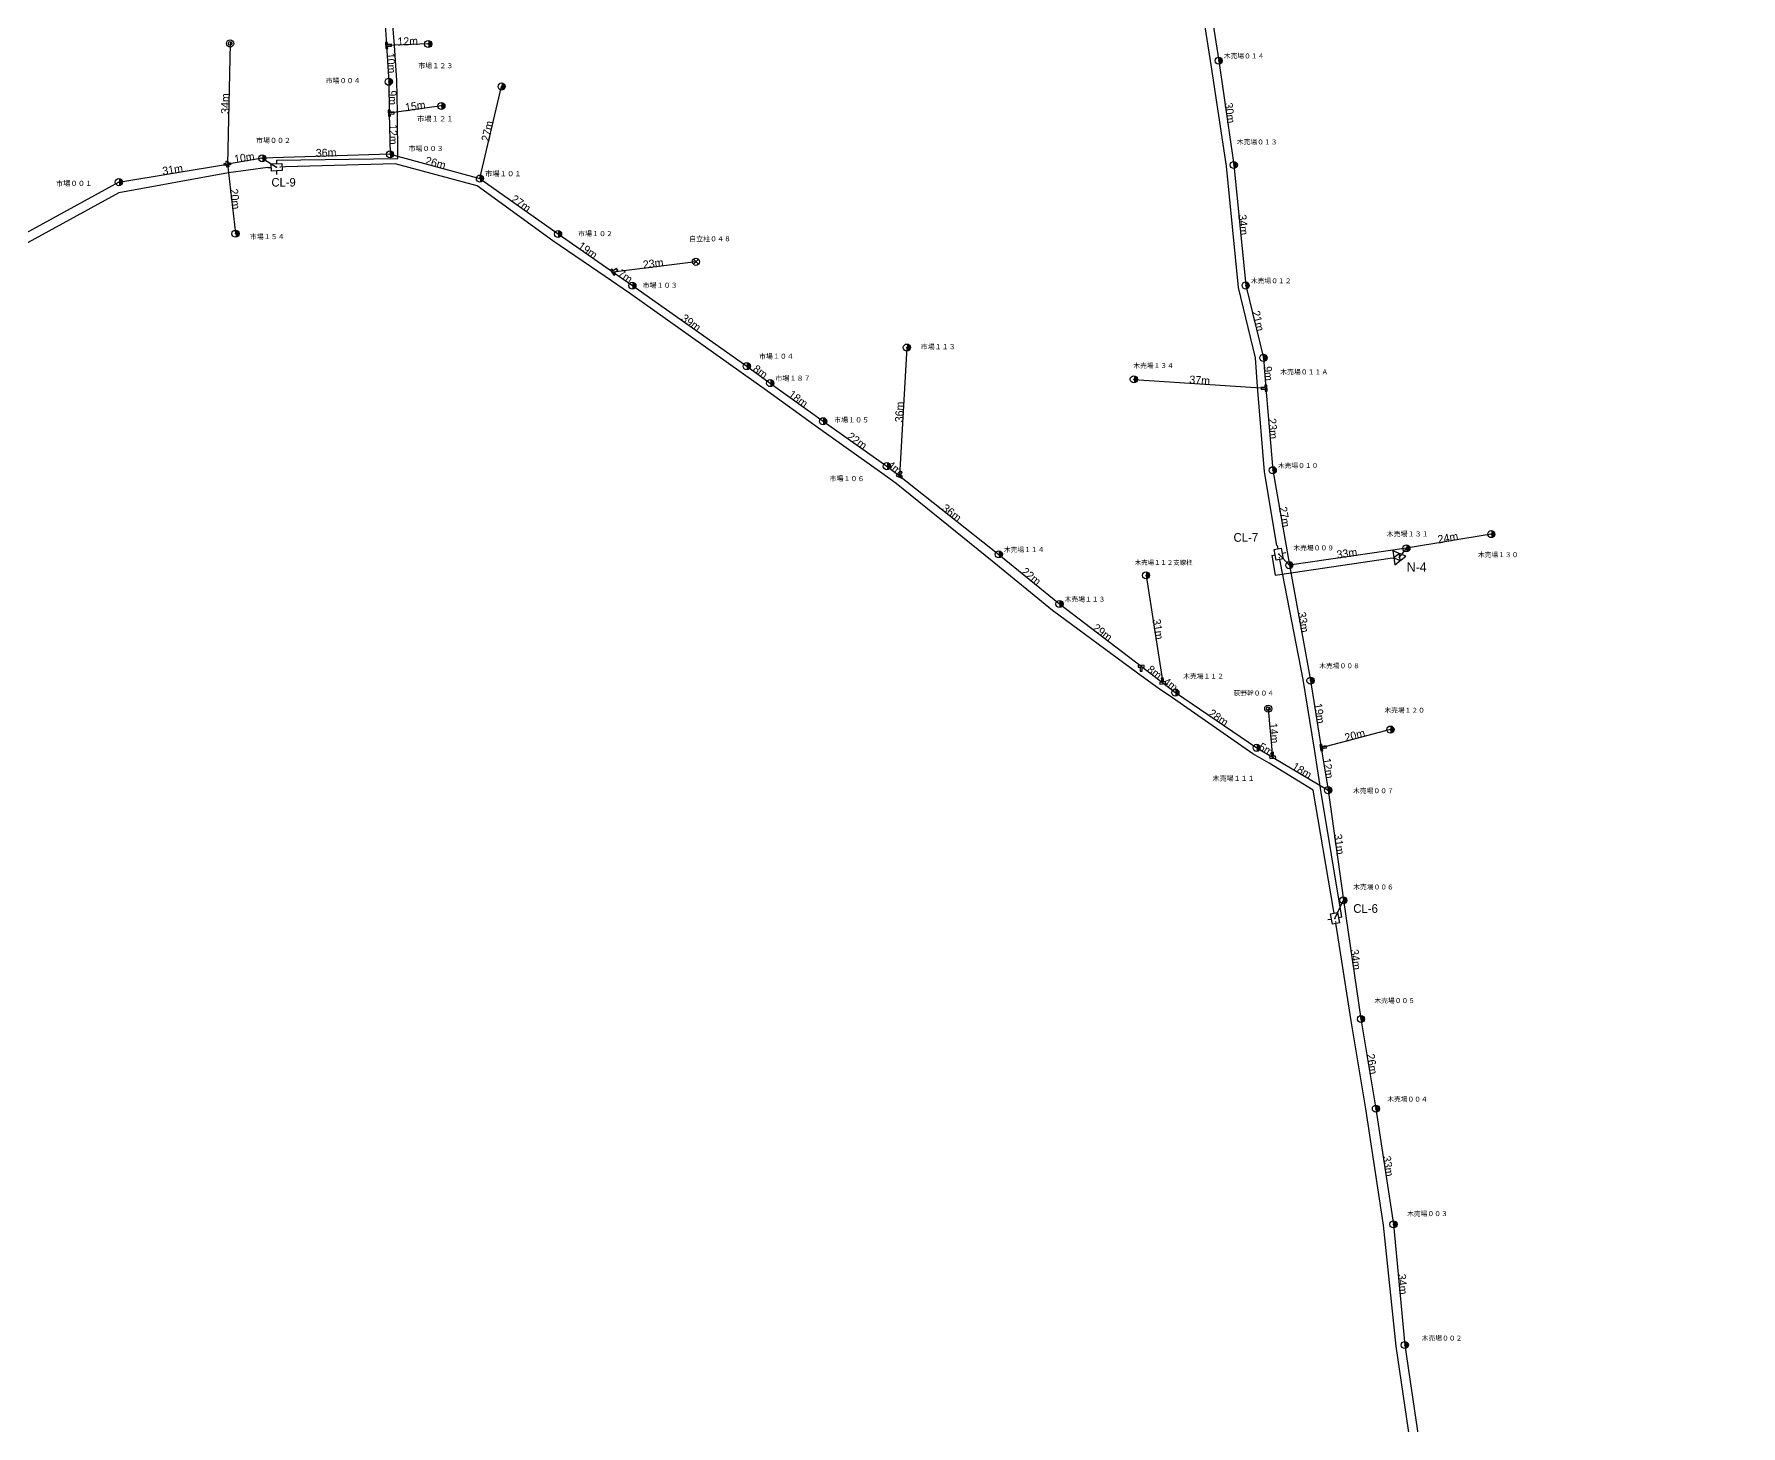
# Model space of a CAD drawing. Extents: x 11718 to 14317, y 5718 to 11395.
# Drawn here: x 12461 to 12941.2, y 9295.2 to 9686.7 of the extents above; entities that cross this region are included whole.
import ezdxf
from ezdxf.enums import TextEntityAlignment as Align

# ---------------------------------------------------------------- set-up
doc = ezdxf.new("R2010")
doc.units = 0
doc.layers.get('0').update_dxf_attribs({"lineweight": 25})
for name, color, linetype, lineweight in [('BUN', 4, 'Continuous', 25), ('DROP', 6, 'Continuous', 25), ('IN', 7, 'Continuous', 25), ('KAN', 3, 'Continuous', 25), ('KPLINK', 2, 'Continuous', 25), ('MESSEN', 9, 'Continuous', 25), ('POLE', 7, 'Continuous', 25), ('SPAN', 7, 'Continuous', 25)]:
    doc.layers.add(name, color=color, linetype=linetype, lineweight=lineweight)
doc.styles.add('MS PGothic', font='')
doc.styles.get("Standard").update_dxf_attribs({"font": 'txt.shx', "bigfont": 'extfont2'})
doc.styles.get('MS PGothic').set_extended_font_data('ＭＳ Ｐゴシック')

# ---------------------------------------------------------------- blocks, each defined once
blk = doc.blocks.new('T_CP')
at = {"transparency": 33554687}
h = blk.add_hatch(color=256, dxfattribs=at)
edge = h.paths.add_edge_path()
edge.add_spline(control_points=[(0, -1), (0.09, -1), (0.26, -0.98), (0.51, -0.88), (0.72, -0.72), (0.88, -0.51), (0.98, -0.26), (1.01, 0), (0.98, 0.26), (0.88, 0.51), (0.72, 0.72), (0.51, 0.88), (0.26, 0.98), (0.09, 1), (0, 1)], knot_values=[0, 0, 0, 0, 0.261052, 0.522105, 0.783157, 1.04421, 1.305262, 1.566314, 1.827367, 2.088419, 2.349471, 2.610524, 2.871576, 3.132629, 3.132629, 3.132629, 3.132629], weights=[1, 1, 1, 1, 1, 1, 1, 1, 1, 1, 1, 1, 1, 1, 1], degree=3, periodic=0)
edge.add_line((0, 1), (0, 0))
edge.add_line((0, 0), (0, -1))
blk.add_circle((0, 0), 1)
blk.add_point((0, 0))
at = {"layer": 'SPAN', "flags": 1}
for tag in ['V7', 'V8', 'V1', 'V2', 'V4', 'V3', 'V5', 'V6']:
    blk.add_attdef(tag, (0, 0), '', height=0.2, dxfattribs=at)
blk = doc.blocks.new('N_CP')
at = {"transparency": 33554687}
h = blk.add_hatch(color=256, dxfattribs=at)
edge = h.paths.add_edge_path()
edge.add_spline(control_points=[(0, -0.5), (0.04, -0.5), (0.13, -0.49), (0.25, -0.44), (0.36, -0.36), (0.44, -0.25), (0.49, -0.13), (0.51, 0), (0.49, 0.13), (0.44, 0.25), (0.36, 0.36), (0.25, 0.44), (0.13, 0.49), (0.04, 0.5), (0, 0.5)], knot_values=[0, 0, 0, 0, 0.130526, 0.261052, 0.391579, 0.522105, 0.652631, 0.783157, 0.913683, 1.04421, 1.174736, 1.305262, 1.435788, 1.566314, 1.566314, 1.566314, 1.566314], weights=[1, 1, 1, 1, 1, 1, 1, 1, 1, 1, 1, 1, 1, 1, 1], degree=3, periodic=0)
edge.add_line((0, 0.5), (0, 0))
edge.add_line((0, 0), (0, -0.5))
at = {"linetype": 'Continuous'}
for radius in [1, 0.5]:
    blk.add_circle((0, 0), radius, dxfattribs=at)
at = {"layer": 'SPAN', "flags": 1}
for tag in ['V1', 'V2', 'V3', 'V4', 'V5', 'V6', 'V7', 'V8']:
    blk.add_attdef(tag, (0, 0), '', height=0.2, dxfattribs=at)
blk = doc.blocks.new('T_BUN')
blk.add_lwpolyline([(-0.84, 0.28), (-0.84, -0.28), (-0.28, -0.28), (-0.28, -1.4), (0.28, -1.4), (0.28, -0.28), (0.84, -0.28), (0.84, 0.28), (-0.84, 0.28)], close=True)
blk.add_point((0, 0))
at = {"layer": 'SPAN', "flags": 1}
for tag in ['V2', 'V7', 'V8', 'V4', 'V3', 'V5', 'V6', 'V1']:
    blk.add_attdef(tag, (0, 0), '', height=0.2, dxfattribs=at)
blk = doc.blocks.new('J_SP')
for points in [[(0.71, 0.71), (-0.71, -0.71)], [(-0.71, 0.71), (0.71, -0.71)]]:
    blk.add_lwpolyline(points)
blk.add_circle((0, 0), 1)
at = {"layer": 'SPAN', "flags": 1}
for tag in ['V1', 'V2', 'V3', 'V4']:
    blk.add_attdef(tag, (0, 0), '', height=0.2, dxfattribs=at)
blk = doc.blocks.new('J_BUN')
blk.add_lwpolyline([(-0.84, -0.28), (-0.84, 0.28), (-0.28, 0.28), (-0.28, 0.84), (0.28, 0.84), (0.28, 0.28), (0.84, 0.28), (0.84, -0.28), (0.28, -0.28), (0.28, -0.84), (-0.28, -0.84), (-0.28, -0.28), (-0.84, -0.28)], close=True)
blk.add_point((0, 0))
at = {"layer": 'SPAN', "flags": 1}
for tag in ['V2', 'V7', 'V8', 'V4', 'V3', 'V5', 'V6', 'V1']:
    blk.add_attdef(tag, (0, 0), '', height=0.2, dxfattribs=at)
blk = doc.blocks.new('CL_CL2')
at = {"layer": 'IN', "transparency": 33554687}
h = blk.add_hatch(color=256, dxfattribs=at)
edge = h.paths.add_edge_path()
edge.add_spline(control_points=[(1.7, 0), (1.7, 0.02), (1.7, 0.05), (1.68, 0.1), (1.64, 0.14), (1.6, 0.18), (1.55, 0.2), (1.5, 0.2), (1.45, 0.2), (1.4, 0.18), (1.36, 0.14), (1.32, 0.1), (1.3, 0.05), (1.3, 0.02), (1.3, 0)], knot_values=[0, 0, 0, 0, 0.05221, 0.104421, 0.156631, 0.208842, 0.261052, 0.313263, 0.365473, 0.417684, 0.469894, 0.522105, 0.574315, 0.626526, 0.626526, 0.626526, 0.626526], weights=[1, 1, 1, 1, 1, 1, 1, 1, 1, 1, 1, 1, 1, 1, 1], degree=3, periodic=0)
edge.add_line((1.3, 0), (1.5, 0))
edge.add_line((1.5, 0), (1.7, 0))
h = blk.add_hatch(color=256, dxfattribs=at)
edge = h.paths.add_edge_path()
edge.add_spline(control_points=[(1.3, 0), (1.3, -0.02), (1.3, -0.05), (1.32, -0.1), (1.36, -0.14), (1.4, -0.18), (1.45, -0.2), (1.5, -0.2), (1.55, -0.2), (1.6, -0.18), (1.64, -0.14), (1.68, -0.1), (1.7, -0.05), (1.7, -0.02), (1.7, 0)], knot_values=[0, 0, 0, 0, 0.05221, 0.104421, 0.156631, 0.208842, 0.261052, 0.313263, 0.365473, 0.417684, 0.469894, 0.522105, 0.574315, 0.626526, 0.626526, 0.626526, 0.626526], weights=[1, 1, 1, 1, 1, 1, 1, 1, 1, 1, 1, 1, 1, 1, 1], degree=3, periodic=0)
edge.add_line((1.7, 0), (1.5, 0))
edge.add_line((1.5, 0), (1.3, 0))
for p, q in [((0, 0), (1, 0)), ((2.5, 2), (2.5, 1)), ((5, 0), (4, 0)), ((2.5, -2), (2.5, -1))]:
    blk.add_line(p, q)
blk.add_lwpolyline([(1, -1), (1, 1), (4, 1), (4, -1), (1, -1)], close=True)
blk.add_point((2.5, 0))
at = {"layer": 'SPAN', "flags": 1}
for tag in ['V8', 'V7', 'V6', 'V5', 'V4', 'V3', 'V2', 'V1']:
    blk.add_attdef(tag, (0, 0), '', height=0.2, dxfattribs=at)
blk = doc.blocks.new('NODE_NODE1')
blk.add_line((0, 0), (1, 0))
for points in [[(1, -2), (4.46, 0), (1, 2), (1, -2)], [(2.73, 1), (1, 0), (2.73, -1), (2.73, 1)]]:
    blk.add_lwpolyline(points, close=True)
blk.add_point((2.5, 0))
at = {"layer": 'SPAN', "flags": 1}
for tag in ['V2', 'V3', 'V5', 'V6', 'V4', 'V8', 'V7', 'V1']:
    blk.add_attdef(tag, (0, 0), '', height=0.2, dxfattribs=at)

msp = doc.modelspace()

# ---------------------------------------------------------------- linework, layer by layer
at = {"layer": 'BUN'}
for points in [[(12529.16, 9651.3), (12563.29, 9651.8), (12563.2, 9664.74), (12563.09, 9673.66), (12562.4, 9683.57), (12561, 9701.13), (12564.34, 9720.23), (12564.31, 9727.94), (12562.92, 9752.69), (12561.18, 9784.14), (12560, 9809.72), (12558.47, 9835.75), (12558.22, 9851.8), (12557.69, 9875.2), (12554.82, 9898.77), (12554.06, 9905.58), (12548.93, 9948.39), (12547.62, 9966.79), (12546.98, 9973.81), (12544.98, 9995.85), (12532.47, 10028.96)], [(12810.66, 9542.87), (12807.18, 9563.6), (12805.13, 9587.59), (12804.61, 9595.71), (12799.82, 9615.43), (12796.46, 9649.62), (12792.14, 9678.08), (12788.59, 9700.8)], [(12828.93, 9438.33), (12823.08, 9473.39), (12821.17, 9485.62), (12818, 9505.15), (12811.62, 9537.97)]]:
    msp.add_lwpolyline(points, dxfattribs=at)
at = {"layer": 'DROP'}
msp.add_lwpolyline([(12809.18, 9540.04), (12810.18, 9534.49), (12842.51, 9539.3)], dxfattribs=at)
at = {"layer": 'KAN'}
for points in [[(12526.74, 9649.19), (12515.7, 9647.71), (12484.84, 9642.12), (12420.73, 9607.03), (12383.41, 9583.05), (12344.91, 9556.05), (12343.33, 9558.58), (12335.47, 9552.25), (12306.07, 9533.11), (12276.36, 9515.24), (12257.38, 9510.66), (12234.69, 9507.73), (12217.48, 9501.95), (12176.75, 9491.62), (12149.08, 9486.89)], [(12826.51, 9440.43), (12820.86, 9474.07), (12808.41, 9481.6), (12803.82, 9484.27), (12781.29, 9499.98), (12777.21, 9502.77), (12771.37, 9506.99), (12747.55, 9524.58), (12730.52, 9538.42), (12703.56, 9560.3), (12699.51, 9563.18), (12681.64, 9575.91), (12666.43, 9586.93), (12659.93, 9591.52), (12628.49, 9613.87), (12621.66, 9618.52), (12606.95, 9628.63), (12585.69, 9644.02), (12562.57, 9650.25), (12531.74, 9649.4)], [(12933.24, 8892.91), (12935.17, 8921.39), (12937.35, 8949.97), (12938.41, 8966.45), (12939.1, 8973.98), (12940.56, 8986.66), (12941.15, 9002.27), (12936.53, 9035.65), (12922.72, 9061.59), (12912.23, 9082.61), (12897.22, 9092.54), (12877.41, 9107.5), (12877.35, 9111.27), (12870.63, 9128.72), (12885.19, 9123.19), (12867.62, 9159.51), (12862.42, 9193.99), (12861.2, 9202.63), (12856, 9237.14), (12844.14, 9317.63), (12840.65, 9351.62), (12835.62, 9384.38), (12831.5, 9409.15), (12827.41, 9435.51)]]:
    msp.add_lwpolyline(points, dxfattribs=at)
at = {"layer": 'KPLINK'}
for p, q in [((12525.2, 9651.81), (12529.24, 9649.3)), ((12814.13, 9537.34), (12811.14, 9540.42)), ((12847.07, 9542.08), (12844.99, 9539.63)), ((12826.96, 9437.97), (12829.33, 9443.05))]:
    msp.add_line(p, q, dxfattribs=at)
at = {"layer": 'MESSEN'}
for p, q in [((12559.06, 9701.28), (12560.16, 9683.53)), ((12790.75, 9701.64), (12794.26, 9679.27)), ((12516.16, 9684.13), (12515.38, 9650.18)), ((12571.87, 9683.97), (12560.16, 9683.53)), ((12560.16, 9683.53), (12560.79, 9673.33)), ((12794.26, 9679.27), (12798.51, 9649.93)), ((12560.79, 9673.33), (12560.94, 9664.51)), ((12586.42, 9646.1), (12592.53, 9672)), ((12575.6, 9666.53), (12560.94, 9664.51)), ((12560.94, 9664.51), (12561.14, 9652.94)), ((12525.2, 9651.81), (12515.38, 9650.18)), ((12561.14, 9652.94), (12525.2, 9651.81)), ((12561.14, 9652.94), (12586.42, 9646.1)), ((12484.85, 9645.11), (12515.38, 9650.18)), ((12515.38, 9650.18), (12517.67, 9630.61)), ((12586.42, 9646.1), (12608.41, 9630.52)), ((12798.51, 9649.93), (12801.86, 9616.02)), ((12484.85, 9645.11), (12419.47, 9609.3)), ((12608.41, 9630.52), (12623.87, 9619.78)), ((12647.19, 9622.69), (12623.87, 9619.78)), ((12623.87, 9619.78), (12629.32, 9615.99)), ((12629.32, 9615.99), (12661.51, 9593.33)), ((12801.86, 9616.02), (12806.85, 9595.67)), ((12706.53, 9598.56), (12704.42, 9562.43)), ((12661.51, 9593.33), (12668.09, 9588.57)), ((12806.85, 9595.67), (12807.56, 9587.13)), ((12668.09, 9588.57), (12682.98, 9577.83)), ((12770.39, 9589.62), (12807.56, 9587.13)), ((12807.56, 9587.13), (12809.47, 9564.06)), ((12682.98, 9577.83), (12700.9, 9565.2)), ((12700.9, 9565.2), (12704.42, 9562.43)), ((12704.42, 9562.43), (12732.4, 9540.38)), ((12809.47, 9564.06), (12814.13, 9537.34)), ((12870.94, 9546.08), (12847.07, 9542.08)), ((12732.4, 9540.38), (12749.47, 9526.42)), ((12847.07, 9542.08), (12814.13, 9537.34)), ((12814.13, 9537.34), (12820.09, 9504.85)), ((12773.82, 9534.48), (12778.53, 9504.22)), ((12749.47, 9526.42), (12772.43, 9508.88)), ((12772.43, 9508.88), (12778.53, 9504.22)), ((12778.53, 9504.22), (12782.08, 9501.5)), ((12820.09, 9504.85), (12823.13, 9485.97)), ((12782.08, 9501.5), (12804.94, 9485.94)), ((12808.2, 9496.96), (12809.44, 9483.28)), ((12842.58, 9491.09), (12823.13, 9485.97)), ((12804.94, 9485.94), (12809.44, 9483.28)), ((12809.44, 9483.28), (12825.05, 9474.04)), ((12823.13, 9485.97), (12825.05, 9474.04)), ((12825.05, 9474.04), (12829.33, 9443.05)), ((12829.33, 9443.05), (12834.29, 9409.66)), ((12834.29, 9409.66), (12838.48, 9384.42)), ((12838.48, 9384.42), (12843.43, 9351.88)), ((12843.43, 9351.88), (12846.61, 9317.93)), ((12846.61, 9317.93), (12858.44, 9237.43))]:
    msp.add_line(p, q, dxfattribs=at)

# ---------------------------------------------------------------- block references
at = {"layer": 'BUN', "rotation": 100.9992102123427}
msp.add_blockref('CL_CL2', (12811.62, 9537.97), dxfattribs=at)
at = {"layer": 'DROP', "rotation": 7.681817960834862}
msp.add_blockref('NODE_NODE1', (12842.51, 9539.3), dxfattribs=at)
at = {"layer": 'KAN'}
for p, rotation in [((12531.74, 9649.4), 182.4114693501564), ((12827.41, 9435.51), 100.3972296892773)]:
    msp.add_blockref('CL_CL2', p, dxfattribs=dict(at, rotation=rotation))
at = {"layer": 'POLE'}
for name, p in [('N_CP', (12516.16, 9684.13)), ('T_CP', (12571.87, 9683.97)), ('T_CP', (12794.26, 9679.27)), ('T_CP', (12560.79, 9673.33)), ('T_CP', (12592.53, 9672)), ('T_CP', (12575.6, 9666.53)), ('T_CP', (12525.2, 9651.81)), ('T_CP', (12561.14, 9652.94)), ('T_CP', (12798.51, 9649.93)), ('T_CP', (12484.85, 9645.11)), ('T_CP', (12586.42, 9646.1)), ('T_CP', (12517.67, 9630.61)), ('T_CP', (12608.41, 9630.52)), ('J_SP', (12647.19, 9622.69)), ('T_CP', (12629.32, 9615.99)), ('T_CP', (12801.86, 9616.02)), ('T_CP', (12706.53, 9598.56)), ('T_CP', (12661.51, 9593.33)), ('T_CP', (12806.85, 9595.67)), ('T_CP', (12668.09, 9588.57)), ('T_CP', (12770.39, 9589.62)), ('T_CP', (12682.98, 9577.83)), ('T_CP', (12700.9, 9565.2)), ('T_CP', (12809.47, 9564.06)), ('T_CP', (12870.94, 9546.08)), ('T_CP', (12732.4, 9540.38)), ('T_CP', (12847.07, 9542.08)), ('T_CP', (12814.13, 9537.34)), ('T_CP', (12773.82, 9534.48)), ('T_CP', (12749.47, 9526.42)), ('T_CP', (12782.08, 9501.5)), ('T_CP', (12820.09, 9504.85)), ('N_CP', (12808.2, 9496.96)), ('T_CP', (12842.58, 9491.09)), ('T_CP', (12804.94, 9485.94)), ('T_CP', (12825.05, 9474.04)), ('T_CP', (12829.33, 9443.05)), ('T_CP', (12834.29, 9409.66)), ('T_CP', (12838.48, 9384.42)), ('T_CP', (12843.43, 9351.88)), ('T_CP', (12846.61, 9317.93))]:
    msp.add_blockref(name, p, dxfattribs=at)
for name, p, rotation in [('T_BUN', (12560.16, 9683.53), 93.37285714711236), ('T_BUN', (12560.94, 9664.51), 91.84350592562258), ('J_BUN', (12515.38, 9650.18), 7.087658807255348), ('T_BUN', (12623.87, 9619.78), 123.8885158285815), ('T_BUN', (12807.56, 9587.13), 274.3670312969742), ('T_BUN', (12704.42, 9562.43), 156.2778153726384), ('T_BUN', (12772.43, 9508.88), 359.5540375611795), ('T_BUN', (12778.53, 9504.22), 185.9954780447385), ('T_BUN', (12809.44, 9483.28), 183.4455513671087), ('T_BUN', (12823.13, 9485.97), 99.04449312604088)]:
    msp.add_blockref(name, p, dxfattribs=dict(at, rotation=rotation))

# ---------------------------------------------------------------- texts
at = {"layer": 'BUN', "style": 'MS PGothic'}
msp.add_text('CL-7', height=2.449, dxfattribs=at).set_placement((12798.43, 9543.19), align=Align.BOTTOM_LEFT)
at = {"layer": 'DROP', "style": 'MS PGothic'}
msp.add_text('N-4', height=2.638, dxfattribs=at).set_placement((12847.17, 9534.68), align=Align.BOTTOM_LEFT)
at = {"layer": 'KAN', "style": 'MS PGothic'}
for s, height, p in [('CL-9', 2.409, (12527.78, 9643.14)), ('CL-6', 2.44, (12832.12, 9438.79))]:
    msp.add_text(s, height=height, dxfattribs=at).set_placement(p, align=Align.BOTTOM_LEFT)
at = {"layer": 'POLE', "style": 'MS PGothic'}
for s, height, p in [('木売場０１４', 1.356, (12795.7, 9679.5)), ('市場１２３', 1.409, (12569.07, 9676.72)), ('市場００４', 1.4, (12543.03, 9672.53)), ('市場１２１', 1.472, (12568.73, 9661.74)), ('市場００２', 1.404, (12523.43, 9655.72)), ('木売場０１３', 1.363, (12799.35, 9655.3)), ('市場００３', 1.409, (12566.34, 9653.43)), ('市場１０１', 1.472, (12587.86, 9646.31)), ('市場００１', 1.472, (12467.1, 9643.56)), ('市場１０２', 1.404, (12614.03, 9629.49)), ('市場１５４', 1.4, (12521.69, 9628.64)), ('自立柱０４８', 1.397, (12645.31, 9628.04)), ('木売場０１２', 1.36, (12803.31, 9616.25)), ('市場１０３', 1.409, (12632.19, 9614.96)), ('市場１１３', 1.409, (12710.43, 9597.67)), ('市場１０４', 1.4, (12664.93, 9594.98)), ('木売場１３４', 1.356, (12770.24, 9592.4)), ('市場１８７', 1.417, (12669.53, 9588.79)), ('木売場０１１Ａ', 1.381, (12811.55, 9590.58)), ('市場１０５', 1.404, (12686.08, 9577.07)), ('木売場０１０', 1.355, (12810.91, 9564.3)), ('市場１０６', 1.404, (12684.77, 9560.56)), ('木売場１３１', 1.411, (12841.48, 9545)), ('木売場１１４', 1.356, (12733.84, 9540.62)), ('木売場００９', 1.362, (12815.26, 9541.1)), ('木売場１３０', 1.355, (12867.19, 9539.19)), ('木売場１１２支線柱', 1.287, (12770.66, 9537.04)), ('木売場１１３', 1.363, (12750.91, 9526.66)), ('木売場１１２', 1.36, (12784.27, 9505)), ('木売場００８', 1.362, (12822.53, 9507.92)), ('荻野幹００４', 1.356, (12798.42, 9500.26)), ('木売場１２０', 1.355, (12840.87, 9495.42)), ('木売場１１１', 1.411, (12792.54, 9476.22)), ('木売場００７', 1.369, (12832.02, 9472.77)), ('木売場００６', 1.36, (12832.1, 9445.69)), ('木売場００５', 1.36, (12838.06, 9413.74)), ('木売場００４', 1.356, (12841.67, 9386.01)), ('木売場００３', 1.363, (12847.25, 9353.79)), ('木売場００２', 1.36, (12851.37, 9318.78))]:
    msp.add_text(s, height=height, dxfattribs=at).set_placement(p, align=Align.BOTTOM_LEFT)
at = {"layer": 'SPAN', "style": 'MS PGothic'}
for s, height, rotation, p in [('12m', 2.252, 2, (12566.12, 9684.75)), ('10m', 2.252, 274, (12561.46, 9678.6)), ('9m', 2.261, 271, (12561.87, 9668.85)), ('34m', 2.285, 89, (12514.77, 9667.2)), ('15m', 2.252, 8, (12568.23, 9666.52)), ('30m', 2.285, 278, (12797.4, 9664.57)), ('12m', 2.252, 271, (12562.04, 9658.53)), ('27m', 2.285, 77, (12588.54, 9659.47)), ('10m', 2.252, 9, (12520.15, 9651.99)), ('36m', 2.285, 2, (12543.16, 9653.38)), ('26m', 2.285, 345, (12573.95, 9650.51)), ('31m', 2.285, 9, (12499.97, 9648.64)), ('20m', 2.285, 277, (12517.53, 9640.37)), ('27m', 2.285, 325, (12598.01, 9639.11)), ('27m', 2.285, 325, (12598.01, 9639.11)), ('34m', 2.285, 276, (12801.18, 9633.11)), ('19m', 2.252, 325, (12616.78, 9625.92)), ('23m', 2.285, 7, (12635.16, 9622.2)), ('7m', 2.285, 325, (12627.31, 9618.61)), ('39m', 2.285, 325, (12645.84, 9605.58)), ('21m', 2.285, 284, (12805.34, 9606.06)), ('8m', 2.245, 324, (12665.33, 9591.79)), ('9m', 2.261, 275, (12808.22, 9591.27)), ('37m', 2.285, 356, (12788.92, 9589.38)), ('18m', 2.252, 324, (12675.97, 9584.12)), ('36m', 2.285, 87, (12704.47, 9580.45)), ('22m', 2.285, 325, (12692.55, 9572.31)), ('23m', 2.285, 275, (12809.5, 9575.75)), ('4m', 2.222, 322, (12703.09, 9564.75)), ('36m', 2.285, 322, (12719.18, 9552.07)), ('27m', 2.285, 280, (12812.77, 9550.94)), ('24m', 2.285, 10, (12858.74, 9545.05)), ('33m', 2.285, 8, (12830.32, 9540.68)), ('22m', 2.285, 321, (12741.55, 9534.19)), ('31m', 2.285, 279, (12777.19, 9519.32)), ('33m', 2.285, 280, (12818.09, 9521.3)), ('29m', 2.285, 323, (12761.6, 9518.41)), ('8m', 2.245, 323, (12776.22, 9507.24)), ('4m', 2.222, 323, (12780.73, 9503.8)), ('19m', 2.252, 279, (12822.59, 9495.63)), ('28m', 2.285, 326, (12794.22, 9494.45)), ('14m', 2.252, 275, (12809.83, 9490.08)), ('20m', 2.285, 15, (12832.55, 9489.48)), ('5m', 2.253, 329, (12807.6, 9485.53)), ('12m', 2.252, 279, (12825.07, 9480.2)), ('18m', 2.252, 329, (12817.7, 9479.55)), ('31m', 2.285, 278, (12828.16, 9458.82)), ('34m', 2.285, 278, (12832.82, 9426.38)), ('26m', 2.285, 279, (12837.4, 9397)), ('33m', 2.285, 279, (12841.95, 9368.26)), ('34m', 2.285, 275, (12846.01, 9335.05))]:
    msp.add_text(s, height=height, rotation=rotation, dxfattribs=at).set_placement(p, align=Align.MIDDLE_CENTER)

doc.saveas('drawing.dxf')
